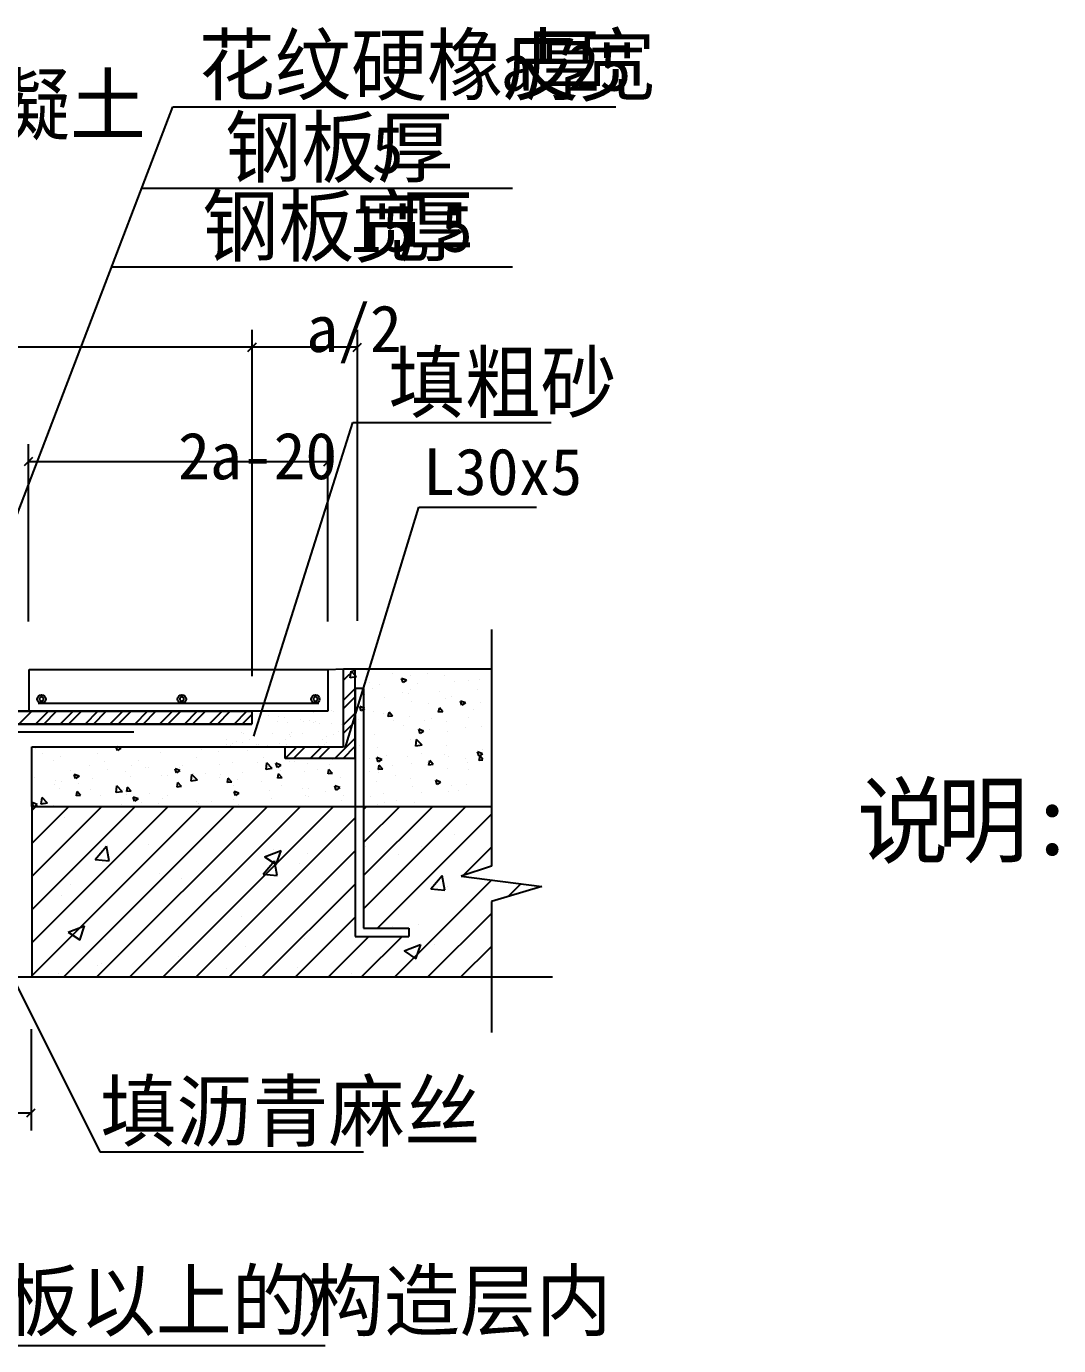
# Model space of a CAD drawing. Header units: metres. Extents: x 10696 to 16636, y 10609 to 14809.
# Drawn here: x 13732 to 14615, y 11501 to 12630 of the extents above; entities that cross this region are included whole.
import ezdxf

# ---------------------------------------------------------------- set-up
doc = ezdxf.new("R2010")
doc.units = ezdxf.units.M
for name, color, linetype in [('AXIS', 3, 'Continuous'), ('PUB_DIM', 4, 'Continuous'), ('PUB_TEXT', 7, 'Continuous'), ('S_SURFACE', 4, 'Continuous'), ('SXX', 4, 'Continuous'), ('XX', 7, 'Continuous')]:
    doc.layers.add(name, color=color, linetype=linetype)

# ---------------------------------------------------------------- blocks, each defined once
blk = doc.blocks.new('_DIMX')
blk.add_lwpolyline([(-70, -70), (70, 70)])

msp = doc.modelspace()

# ---------------------------------------------------------------- linework, layer by layer
for p, q in [((14009.11, 12072.35), (14009.78, 12078.05)), ((14014.45, 12073.18), (14009.11, 12072.35)), ((14014.45, 12073.18), (14009.78, 12078.05)), ((14022.74, 12078.94), (14022.74, 12078.94)), ((14045.47, 12075.95), (14045.47, 12075.95)), ((14058.47, 12079.29), (14058.47, 12079.29)), ((14060.49, 12073.98), (14060.49, 12073.98)), ((14075.17, 12075.78), (14075.17, 12075.78)), ((14089.63, 12074.79), (14089.63, 12074.79)), ((14003.39, 12053.33), (14013.4, 12063.33)), ((14025.81, 12068.61), (14025.81, 12068.61)), ((14028.39, 12063.54), (14028.39, 12063.54)), ((14034.26, 12066.33), (14034.26, 12066.33)), ((14057.23, 12070.28), (14053.03, 12071.9)), ((14054.24, 12068.27), (14053.03, 12071.9)), ((14057.23, 12070.28), (14054.24, 12068.27)), ((14060.8, 12062.61), (14060.8, 12062.61)), ((14066.29, 12067.68), (14066.29, 12067.68)), ((14085.67, 12060.98), (14085.67, 12060.98)), ((14098.32, 12069.04), (14098.32, 12069.04)), ((14098.38, 12068.99), (14098.38, 12068.99)), ((14110.16, 12069.77), (14110.16, 12069.77)), ((14117.7, 12062.33), (14117.7, 12062.33)), ((14119.94, 12070.95), (14119.94, 12070.95)), ((14003.4, 12046.26), (14013.4, 12056.26)), ((14021.61, 12058.27), (14021.61, 12058.27)), ((14038.53, 12055.28), (14038.53, 12055.28)), ((14053.64, 12059.62), (14053.64, 12059.62)), ((14059.2, 12059.32), (14059.2, 12059.32)), ((14061.25, 12052.29), (14061.25, 12052.29)), ((14076.27, 12050.31), (14076.27, 12050.31)), ((14090.36, 12054.82), (14090.36, 12054.82)), ((14095.79, 12056.6), (14095.79, 12056.6)), ((14107.64, 12050.93), (14103.44, 12052.55)), ((14104.66, 12048.92), (14103.44, 12052.55)), ((14107.64, 12050.93), (14104.66, 12048.92)), ((14120.67, 12050.98), (14120.67, 12050.98)), ((13725.91, 12032.74), (13736.91, 12043.74)), ((13740.05, 12032.74), (13751.05, 12043.74)), ((13747.12, 12032.74), (13758.12, 12043.74)), ((13761.26, 12032.74), (13772.26, 12043.74)), ((13768.34, 12032.74), (13779.34, 12043.74)), ((13782.48, 12032.74), (13793.48, 12043.74)), ((13789.55, 12032.74), (13800.55, 12043.74)), ((13803.69, 12032.74), (13814.69, 12043.74)), ((13810.76, 12032.74), (13821.76, 12043.74)), ((13824.9, 12032.74), (13835.9, 12043.74)), ((13831.98, 12032.74), (13842.98, 12043.74)), ((13846.12, 12032.74), (13857.12, 12043.74)), ((13853.19, 12032.74), (13864.19, 12043.74)), ((13867.33, 12032.74), (13878.33, 12043.74)), ((13874.4, 12032.74), (13885.4, 12043.74)), ((13888.54, 12032.74), (13899.54, 12043.74)), ((13895.61, 12032.74), (13906.61, 12043.74)), ((13909.76, 12032.74), (13920.76, 12043.74)), ((13916.83, 12032.74), (13925.12, 12041.04)), ((13938.68, 12043.73), (13938.68, 12043.73)), ((13939.58, 12040.39), (13939.58, 12040.39)), ((13943.4, 12043.66), (13943.4, 12043.66)), ((13947.71, 12039.32), (13947.71, 12039.32)), ((13952.91, 12038.63), (13952.91, 12038.63)), ((13977.44, 12042.93), (13977.44, 12042.93)), ((13993.09, 12044.28), (13993.09, 12044.28)), ((13995.16, 12043.45), (13995.16, 12043.45)), ((14003.4, 12032.12), (14013.4, 12042.12)), ((14021.41, 12046.13), (14017.21, 12047.74)), ((14018.43, 12044.12), (14017.21, 12047.74)), ((14021.41, 12046.13), (14018.43, 12044.11)), ((14029.12, 12043.57), (14029.12, 12043.57)), ((14037.88, 12041.61), (14037.88, 12041.61)), ((14041.63, 12039.2), (14042.32, 12042.96)), ((14045.21, 12039.51), (14041.63, 12039.2)), ((14045.21, 12039.51), (14042.32, 12042.96)), ((14059.93, 12039.34), (14059.93, 12039.34)), ((14084.66, 12042.97), (14085.36, 12046.73)), ((14088.25, 12043.28), (14084.66, 12042.96)), ((14088.25, 12043.28), (14085.35, 12046.73)), ((14110.26, 12038.54), (14110.26, 12038.54)), ((14114.17, 12045.32), (14114.17, 12045.32)), ((13946.77, 12034.66), (13946.77, 12034.66)), ((13955.46, 12034.4), (13955.46, 12034.4)), ((13966.5, 12036.85), (13966.5, 12036.85)), ((13968.74, 12034.96), (13968.74, 12034.96)), ((13974.63, 12035.78), (13974.63, 12035.78)), ((13977.91, 12034.61), (13977.91, 12034.61)), ((13979.83, 12035.09), (13979.83, 12035.09)), ((13982.47, 12033.43), (13982.47, 12033.43)), ((13993.41, 12033.3), (13993.41, 12033.3)), ((14001.54, 12032.23), (14001.54, 12032.23)), ((14003.4, 12025.05), (14013.4, 12035.05)), ((14014.17, 12034.48), (14014.17, 12034.48)), ((14016.42, 12036.6), (14016.42, 12036.6)), ((14046.2, 12035.83), (14046.2, 12035.83)), ((14054.31, 12031.61), (14054.31, 12031.61)), ((14071.83, 12026.78), (14067.62, 12028.39)), ((14068.84, 12024.76), (14067.62, 12028.39)), ((14072.87, 12035.6), (14072.87, 12035.6)), ((14077.04, 12028.62), (14077.04, 12028.62)), ((14078.23, 12037.18), (14078.23, 12037.18)), ((14091.09, 12034.84), (14091.09, 12034.84)), ((14107.86, 12029.6), (14107.86, 12029.6)), ((14121.4, 12031), (14121.4, 12031)), ((13903.44, 12019.26), (13903.44, 12019.26)), ((13908.23, 12015.83), (13908.23, 12015.83)), ((13911.57, 12018.19), (13911.57, 12018.19)), ((13915.76, 12025.36), (13915.76, 12025.36)), ((13916.78, 12017.5), (13916.78, 12017.5)), ((13918.18, 12024.95), (13918.18, 12024.95)), ((13922.73, 12019.35), (13922.73, 12019.35)), ((13926.95, 12022.04), (13926.95, 12022.04)), ((13942.77, 12024.39), (13942.77, 12024.39)), ((13948.24, 12016.18), (13948.24, 12016.18)), ((13953.88, 12019.29), (13953.88, 12019.29)), ((13956.94, 12024.15), (13956.94, 12024.15)), ((13958.09, 12021.98), (13958.09, 12021.98)), ((13958.79, 12025.84), (13958.79, 12025.84)), ((13968.35, 12024.51), (13968.35, 12024.51)), ((13985.02, 12019.24), (13985.02, 12019.24)), ((13988.85, 12017.06), (13988.85, 12017.06)), ((13989.23, 12021.92), (13989.23, 12021.92)), ((13994.53, 12024.18), (13994.53, 12024.18)), ((13996, 12003.5), (14013.4, 12020.9)), ((13998.8, 12026.18), (13998.8, 12026.18)), ((14029.85, 12023.59), (14029.85, 12023.59)), ((14060.66, 12019.37), (14060.66, 12019.37)), ((14065.19, 12013.9), (14065.86, 12019.6)), ((14070.53, 12014.73), (14065.86, 12019.6)), ((14071.83, 12026.78), (14068.84, 12024.76)), ((14092.06, 12026.65), (14092.06, 12026.65)), ((13740.38, 12012.84), (13740.5, 12013.5)), ((13743.96, 12013.16), (13740.38, 12012.84)), ((13743.96, 12013.16), (13743.67, 12013.5)), ((13746.2, 12007.42), (13746.2, 12007.42)), ((13761.22, 12005.44), (13761.22, 12005.44)), ((13793.12, 12007.68), (13793.12, 12007.68)), ((13810.16, 12010.35), (13809.1, 12013.5)), ((13813.14, 12012.36), (13810.16, 12013.5)), ((13813.14, 12012.36), (13810.16, 12010.35)), ((13816.46, 12012.62), (13816.46, 12012.62)), ((13846.76, 12008.77), (13846.76, 12008.77)), ((13877.57, 12004.55), (13877.57, 12004.55)), ((13881.69, 12011.17), (13881.69, 12011.17)), ((13896.71, 12009.19), (13896.71, 12009.19)), ((13903.07, 12015.35), (13903.07, 12015.35)), ((13906.39, 12014.14), (13906.39, 12014.14)), ((13921.01, 12010.65), (13921.01, 12010.65)), ((13928.65, 12015.47), (13928.65, 12015.47)), ((13930.36, 12015.71), (13930.36, 12015.71)), ((13938.49, 12014.64), (13938.49, 12014.64)), ((13943.69, 12013.96), (13943.69, 12013.96)), ((13953.57, 12003.5), (13963.58, 12013.51)), ((13954.83, 12015.14), (13954.83, 12015.14)), ((13960.64, 12003.5), (13970.64, 12013.5)), ((13974.79, 12003.5), (13984.79, 12013.5)), ((13981.84, 12014.16), (13981.84, 12014.16)), ((13981.86, 12003.5), (13991.86, 12013.5)), ((13987.01, 12015.37), (13987.01, 12015.37)), ((14003.07, 12003.5), (14013.4, 12013.83)), ((14017.18, 12014.92), (14017.18, 12014.92)), ((14032.2, 12012.94), (14032.2, 12012.94)), ((14040.36, 12005.81), (14040.36, 12005.81)), ((14057.88, 12005.17), (14057.88, 12005.17)), ((14070.53, 12014.73), (14065.19, 12013.9)), ((14070.1, 12007.95), (14070.1, 12007.95)), ((14089.91, 12006.52), (14089.91, 12006.52)), ((14091.82, 12014.87), (14091.82, 12014.87)), ((14092.82, 12004.96), (14092.82, 12004.96)), ((14122.24, 12007.42), (14118.04, 12009.04)), ((14119.25, 12005.41), (14118.04, 12009.04)), ((14122.24, 12007.42), (14119.25, 12005.41)), ((14119.37, 12001.6), (14120.07, 12005.36)), ((14122.46, 12002.5), (14120.07, 12005.36)), ((14121.94, 12007.88), (14121.94, 12007.88)), ((14122.13, 12011.03), (14122.13, 12011.03)), ((13755.22, 12001.37), (13755.22, 12001.37)), ((13786.02, 11997.14), (13786.02, 11997.14)), ((13799.12, 12000.45), (13799.12, 12000.45)), ((13801.65, 11994.35), (13801.65, 11994.35)), ((13821.84, 11997.46), (13821.84, 11997.46)), ((13828.11, 12001.67), (13828.11, 12001.67)), ((13833.68, 11995.7), (13833.68, 11995.7)), ((13836.86, 11995.48), (13836.86, 11995.48)), ((13863.56, 11993.01), (13859.35, 11994.62)), ((13860.57, 11991), (13859.35, 11994.62)), ((13863.1, 11995.66), (13863.1, 11995.66)), ((13865.71, 11997.05), (13865.71, 11997.05)), ((13897.74, 11998.4), (13897.74, 11998.4)), ((13908.73, 12000.05), (13908.73, 12000.05)), ((13929.77, 11999.76), (13929.77, 11999.76)), ((13934.61, 12004.2), (13934.61, 12004.2)), ((13937.13, 11994.04), (13937.79, 11999.74)), ((13942.46, 11994.87), (13937.13, 11994.04)), ((13942.46, 11994.87), (13937.79, 11999.74)), ((13939.04, 11996.21), (13939.04, 11996.21)), ((13949.78, 11997.81), (13945.58, 11999.43)), ((13946.8, 11995.8), (13945.58, 11999.43)), ((13949.78, 11997.81), (13946.8, 11995.8)), ((13957.33, 12001.21), (13957.33, 12001.21)), ((13961.8, 12001.11), (13961.8, 12001.11)), ((13972.35, 11999.23), (13972.35, 11999.23)), ((13981.17, 11994.41), (13981.17, 11994.41)), ((13990.27, 11990.3), (13990.96, 11994.06)), ((13993.85, 11990.62), (13990.96, 11994.06)), ((13990.99, 11998.64), (13990.99, 11998.64)), ((13993.82, 12002.46), (13993.82, 12002.46)), ((14013.2, 11995.76), (14013.2, 11995.76)), ((14025.85, 12003.82), (14025.85, 12003.82)), ((14030.58, 12003.62), (14030.58, 12003.62)), ((14036.01, 12002.62), (14031.81, 12004.23)), ((14033.03, 12000.61), (14031.81, 12004.23)), ((14036.01, 12002.62), (14033.03, 12000.61)), ((14033.3, 11994.07), (14033.99, 11997.83)), ((14036.89, 11994.38), (14033.3, 11994.07)), ((14036.89, 11994.38), (14033.99, 11997.83)), ((14045.23, 11997.11), (14045.23, 11997.11)), ((14061.39, 11999.39), (14061.39, 11999.39)), ((14075.35, 11999.8), (14075.35, 11999.8)), ((14076.34, 11997.83), (14077.03, 12001.59)), ((14079.92, 11998.15), (14076.34, 11997.83)), ((14079.92, 11998.15), (14077.03, 12001.59)), ((14077.26, 11998.47), (14077.26, 11998.47)), ((14092.55, 11994.9), (14092.55, 11994.9)), ((14107.84, 12002.98), (14107.84, 12002.98)), ((14109.29, 11999.82), (14109.29, 11999.82)), ((14110.34, 11993.8), (14110.34, 11993.8)), ((14122.48, 12001.87), (14119.37, 12001.6)), ((13737.59, 11991.64), (13737.59, 11991.64)), ((13739.26, 11986.75), (13739.26, 11986.75)), ((13756.97, 11984.93), (13756.97, 11984.93)), ((13761.99, 11983.75), (13761.99, 11983.75)), ((13769.62, 11992.99), (13769.62, 11992.99)), ((13777.33, 11988.2), (13773.13, 11989.82)), ((13774.34, 11986.19), (13773.13, 11989.82)), ((13777.33, 11988.2), (13774.34, 11986.19)), ((13789, 11986.29), (13789, 11986.29)), ((13817.18, 11992.64), (13817.18, 11992.64)), ((13821.03, 11987.64), (13821.03, 11987.64)), ((13847.49, 11988.8), (13847.49, 11988.8)), ((13853.06, 11988.99), (13853.06, 11988.99)), ((13863.56, 11993.01), (13860.57, 11991)), ((13861.16, 11979.01), (13861.85, 11982.77)), ((13864.74, 11979.32), (13861.85, 11982.77)), ((13873.09, 11984.11), (13873.75, 11989.81)), ((13878.43, 11984.94), (13873.09, 11984.11)), ((13878.43, 11984.94), (13873.75, 11989.81)), ((13874.75, 11990.49), (13874.75, 11990.49)), ((13878.3, 11984.58), (13878.3, 11984.58)), ((13885.09, 11990.35), (13885.09, 11990.35)), ((13897.48, 11987.5), (13897.48, 11987.5)), ((13898.09, 11989.66), (13898.09, 11989.66)), ((13904.19, 11982.77), (13904.89, 11986.53)), ((13907.78, 11983.09), (13904.19, 11982.77)), ((13907.78, 11983.09), (13904.89, 11986.53)), ((13912.5, 11985.53), (13912.5, 11985.53)), ((13917.12, 11991.7), (13917.12, 11991.7)), ((13933.09, 11983.65), (13933.09, 11983.65)), ((13947.23, 11986.54), (13947.92, 11990.3)), ((13950.82, 11986.85), (13947.23, 11986.54)), ((13950.82, 11986.85), (13947.92, 11990.3)), ((13949.14, 11993.05), (13949.14, 11993.05)), ((13969.84, 11991.99), (13969.84, 11991.99)), ((13993.85, 11990.62), (13990.26, 11990.3)), ((14001.01, 11987.49), (14001.01, 11987.49)), ((14025.98, 11992.64), (14025.98, 11992.64)), ((14031.31, 11983.65), (14031.31, 11983.65)), ((14032.97, 11991.25), (14032.97, 11991.25)), ((14047.99, 11989.27), (14047.99, 11989.27)), ((14060.97, 11986.63), (14060.97, 11986.63)), ((14086.42, 11983.27), (14082.22, 11984.88)), ((14083.44, 11981.25), (14082.22, 11984.88)), ((14086.42, 11983.27), (14083.44, 11981.25)), ((14085.88, 11984.29), (14085.88, 11984.29)), ((13755.94, 11981.39), (13755.94, 11981.39)), ((13760.61, 11977.88), (13760.61, 11977.88)), ((13775.09, 11971.48), (13775.78, 11975.24)), ((13778.67, 11971.79), (13775.09, 11971.48)), ((13778.67, 11971.79), (13775.78, 11975.24)), ((13777.01, 11981.78), (13777.01, 11981.78)), ((13786.75, 11977.17), (13786.75, 11977.17)), ((13795.6, 11971.88), (13795.6, 11971.88)), ((13809.06, 11974.18), (13809.72, 11979.88)), ((13814.39, 11975.01), (13809.06, 11974.18)), ((13814.39, 11975.01), (13809.72, 11979.88)), ((13814.9, 11976.79), (13814.9, 11976.79)), ((13817.91, 11972.67), (13817.91, 11972.67)), ((13818.12, 11975.24), (13818.82, 11979)), ((13821.71, 11975.56), (13818.12, 11975.24)), ((13821.71, 11975.56), (13818.82, 11979)), ((13837.62, 11973.8), (13837.62, 11973.8)), ((13852.64, 11971.82), (13852.64, 11971.82)), ((13864.74, 11979.32), (13861.16, 11979.01)), ((13909.46, 11980.08), (13909.46, 11980.08)), ((13913.97, 11973.66), (13909.77, 11975.27)), ((13910.98, 11971.64), (13909.77, 11975.27)), ((13913.97, 11973.66), (13910.98, 11971.64)), ((13939.77, 11976.24), (13939.77, 11976.24)), ((13950.39, 11980.54), (13950.39, 11980.54)), ((13968.08, 11977.64), (13968.08, 11977.64)), ((13970.57, 11972.01), (13970.57, 11972.01)), ((13973.11, 11977.54), (13973.11, 11977.54)), ((13988.13, 11975.57), (13988.13, 11975.57)), ((14000.2, 11978.46), (13996, 11980.07)), ((13997.21, 11976.45), (13996, 11980.07)), ((14000.2, 11978.46), (13997.21, 11976.45)), ((14003.07, 11971.64), (14003.07, 11971.64)), ((14037.79, 11973.32), (14037.79, 11973.32)), ((14062.12, 11979.42), (14062.12, 11979.42)), ((14069.82, 11974.67), (14069.82, 11974.67)), ((14093.28, 11974.92), (14093.28, 11974.92)), ((14095.96, 11980.62), (14095.96, 11980.62)), ((14101.85, 11976.03), (14101.85, 11976.03)), ((14108.6, 11981.29), (14108.6, 11981.29)), ((13736.87, 11817.5), (13881.71, 11962.34)), ((13736.87, 11845.78), (13853.42, 11962.34)), ((13736.87, 11874.07), (13825.14, 11962.34)), ((13736.87, 11902.35), (13796.85, 11962.34)), ((13736.87, 11930.64), (13768.57, 11962.34)), ((13736.87, 11958.92), (13740.29, 11962.34)), ((13741.51, 11964.05), (13737.31, 11965.66)), ((13738.43, 11962.34), (13737.31, 11965.66)), ((13741.51, 11964.05), (13738.99, 11962.34)), ((13745.02, 11964.25), (13745.69, 11969.95)), ((13750.36, 11965.08), (13745.02, 11964.25)), ((13750.36, 11965.08), (13745.68, 11969.95)), ((13746.23, 11964.71), (13746.23, 11964.71)), ((13755.05, 11963.08), (13755.05, 11963.08)), ((13764.26, 11816.61), (13909.99, 11962.34)), ((13781.56, 11962.49), (13781.56, 11962.49)), ((13792.55, 11816.61), (13938.28, 11962.34)), ((13813.59, 11963.85), (13813.59, 11963.85)), ((13820.83, 11816.61), (13966.56, 11962.34)), ((13827.74, 11968.85), (13823.54, 11970.46)), ((13824.76, 11966.84), (13823.54, 11970.46)), ((13827.74, 11968.85), (13824.76, 11966.84)), ((13830.59, 11965.87), (13830.59, 11965.87)), ((13845.62, 11965.2), (13845.62, 11965.2)), ((13848.22, 11968.83), (13848.22, 11968.83)), ((13849.12, 11816.61), (13994.84, 11962.34)), ((13877.64, 11966.55), (13877.64, 11966.55)), ((13879.03, 11964.6), (13879.03, 11964.6)), ((13890.54, 11966.83), (13890.54, 11966.83)), ((13909.67, 11967.91), (13909.67, 11967.91)), ((13913.26, 11963.84), (13913.26, 11963.84)), ((13941.7, 11969.26), (13941.7, 11969.26)), ((13973.73, 11970.61), (13973.73, 11970.61)), ((14001.74, 11967.51), (14001.74, 11967.51)), ((14020.6, 11959.81), (14023.13, 11962.34)), ((14020.6, 11931.53), (14051.41, 11962.34)), ((14020.6, 11903.24), (14079.7, 11962.34)), ((14020.6, 11874.96), (14107.98, 11962.34)), ((14026.03, 11970.58), (14026.03, 11970.58)), ((14032.04, 11963.67), (14032.04, 11963.67)), ((14038.06, 11965.63), (14038.06, 11965.63)), ((14048.75, 11967.59), (14048.75, 11967.59)), ((14063.77, 11965.61), (14063.77, 11965.61)), ((13764.63, 11953.04), (13764.63, 11953.04)), ((13877.4, 11816.61), (14013.4, 11952.61)), ((14032.32, 11858.4), (14129.74, 11955.82)), ((14098.15, 11938.45), (14098.15, 11938.45)), ((13791.15, 11917), (13800.79, 11928.49)), ((13803.12, 11915.93), (13800.8, 11928.47)), ((13836.53, 11929.97), (13836.53, 11929.97)), ((14022.41, 11928.47), (14022.41, 11928.47)), ((14069.78, 11928.34), (14069.78, 11928.34)), ((14105.33, 11903.12), (14129.74, 11927.54)), ((13791.15, 11917), (13803.1, 11915.95)), ((13905.68, 11816.61), (14013.4, 11924.33)), ((13934.6, 11904.45), (13944.24, 11915.94)), ((13935.94, 11919.4), (13949.94, 11924.78)), ((13935.94, 11919.4), (13945.89, 11912.69)), ((13943.3, 11925.46), (13943.3, 11925.46)), ((13946.57, 11903.38), (13944.26, 11915.92)), ((13945.9, 11912.67), (13949.96, 11924.76)), ((13972.34, 11921.88), (13972.34, 11921.88)), ((14050.06, 11920.95), (14050.06, 11920.95)), ((13771.94, 11907.62), (13771.94, 11907.62)), ((13846.03, 11905.25), (13846.03, 11905.25)), ((13878.7, 11903.11), (13878.7, 11903.11)), ((13934.6, 11904.45), (13946.55, 11903.4)), ((13965.9, 11913.35), (13965.9, 11913.35)), ((14078.05, 11891.9), (14087.69, 11903.39)), ((14090.02, 11890.83), (14087.71, 11903.37)), ((13770.28, 11895.28), (13770.28, 11895.28)), ((13864.88, 11900.54), (13864.88, 11900.54)), ((13933.97, 11816.61), (14013.4, 11896.04)), ((13985.47, 11898.6), (13985.47, 11898.6)), ((14047.11, 11816.61), (14129.89, 11899.39)), ((14078.05, 11891.9), (14090, 11890.85)), ((14092.23, 11894.09), (14092.23, 11894.09)), ((14144.22, 11885.45), (14155.03, 11896.25)), ((13762.2, 11886.46), (13762.2, 11886.46)), ((14033.05, 11888.33), (14033.05, 11888.33)), ((14075.39, 11816.61), (14129.74, 11870.97)), ((13767.89, 11854.89), (13781.9, 11860.27)), ((13777.86, 11848.17), (13781.91, 11860.25)), ((13916.41, 11868.31), (13916.41, 11868.31)), ((13962.25, 11816.61), (14013.4, 11867.76)), ((14045.54, 11859.56), (14045.54, 11859.56)), ((14067.35, 11861.76), (14067.35, 11861.76)), ((13767.89, 11854.89), (13777.84, 11848.18)), ((13799.78, 11848.29), (13799.78, 11848.29)), ((13963.47, 11846.77), (13963.47, 11846.77)), ((13969.79, 11849.59), (13969.79, 11849.59)), ((13990.54, 11816.61), (14025.12, 11851.2)), ((14018.82, 11816.61), (14053.41, 11851.2)), ((13919.72, 11843), (13919.72, 11843)), ((14055.32, 11838.88), (14069.32, 11844.25)), ((14055.32, 11838.88), (14065.27, 11832.17)), ((14065.28, 11832.15), (14069.34, 11844.23)), ((14080.97, 11844.42), (14080.97, 11844.42)), ((14103.67, 11816.61), (14129.74, 11842.68)), ((13793.41, 11826.37), (13793.41, 11826.37)), ((13796.74, 11828.31), (13796.74, 11828.31)), ((13862.45, 11833.96), (13862.45, 11833.96)), ((13964.34, 11824.4), (13964.34, 11824.4)), ((13759.76, 11819.88), (13759.76, 11819.88)), ((13903.51, 11823.8), (13903.51, 11823.8)), ((14010.27, 11819.29), (14010.27, 11819.29))]:
    msp.add_line(p, q)
at = {"layer": 'AXIS'}
for p, q in [((14013.4, 12003.5), (14013.4, 12080.08)), ((13934.85, 12043.74), (13360.35, 12043.74)), ((13925.12, 12043.74), (13925.12, 12032.74)), ((13350.46, 12032.74), (13925.12, 12032.74)), ((13925.12, 12032.74), (13360.35, 12032.74)), ((13953.57, 12003.5), (13953.57, 12013.5)), ((14013.4, 12003.5), (13953.57, 12003.5))]:
    msp.add_line(p, q, dxfattribs=at)
at = {"layer": 'PUB_DIM'}
for p, q in [((13925.21, 12073.93), (13925.21, 12370.04)), ((13925.21, 12121.27), (13925.21, 12370.04)), ((14015.21, 12121.27), (14015.21, 12370.04)), ((13925.16, 12355.04), (13351.26, 12355.04)), ((14015.16, 12355.04), (13925.26, 12355.04)), ((13733.94, 12120.56), (13733.94, 12272.24)), ((13989.94, 12120.56), (13989.94, 12272.24)), ((13989.89, 12257.24), (13733.99, 12257.24)), ((13736.22, 11771.97), (13736.22, 11685.39)), ((13538.27, 11700.39), (13736.17, 11700.39))]:
    msp.add_line(p, q, dxfattribs=at)
at = {"layer": 'PUB_TEXT'}
for p, q in [((14209.23, 12560.73), (14236.08, 12560.73)), ((13989.98, 12079.37), (14003.4, 12080.08))]:
    msp.add_line(p, q, dxfattribs=at)
at = {"layer": 'S_SURFACE'}
for q in [(13736.87, 11816.61), (14129.74, 11962.34)]:
    msp.add_line((13736.87, 11962.34), q, dxfattribs=at)
at = {"layer": 'SXX'}
for p, q in [((13734.62, 12043.74), (13734.62, 12079.37)), ((13734.62, 12079.37), (13989.98, 12079.37)), ((13989.98, 12079.37), (13989.98, 12043.74)), ((14013.4, 12080.08), (14003.4, 12070.53)), ((13350.63, 12043.74), (13925.12, 12043.74)), ((13989.98, 12043.74), (13734.62, 12043.74))]:
    msp.add_line(p, q, dxfattribs=at)
for centre in [(13745.22, 12054.25), (13865.16, 12054.25), (13979.38, 12054.25)]:
    msp.add_circle(centre, 3.6, dxfattribs=at)
for centre, start, end in [((13745.22, 12054.25), 0, 180), ((13745.22, 12054.25), 180, 0), ((13865.16, 12054.25), 0, 180), ((13865.16, 12054.25), 180, 0), ((13979.38, 12054.25), 0, 180), ((13979.38, 12054.25), 0, 180), ((13979.38, 12054.25), 180, 0), ((13979.38, 12054.25), 180, 0)]:
    msp.add_arc(centre, 1.75, start, end, dxfattribs=at)
at = {"layer": 'XX'}
for p, q in [((13646.24, 12007.79), (13857.46, 12560.73)), ((13857.46, 12560.73), (14209.23, 12560.73)), ((13830.93, 12491.27), (14147.79, 12491.27)), ((13805.2, 12423.92), (14147.79, 12423.92)), ((13926.74, 12022.53), (14011.25, 12290.76)), ((14011.25, 12290.76), (14180.86, 12290.76)), ((14004.7, 12012.2), (14067.79, 12218.33)), ((14067.79, 12218.33), (14168.37, 12218.33)), ((14129.74, 12113.68), (14129.74, 11911.25)), ((14003.4, 12013.5), (14003.4, 12080.08)), ((14003.4, 12080.08), (14129.74, 12080.08)), ((14013.4, 12003.5), (14013.4, 12080.08)), ((14013.4, 12063.33), (14013.4, 11851.2)), ((14020.6, 12063.33), (14013.4, 12063.33)), ((14020.6, 12063.33), (14020.6, 11858.4)), ((13742.36, 12050.65), (13982.24, 12050.65)), ((13720.87, 12026.07), (13824.18, 12026.07)), ((13736.87, 11962.34), (13736.87, 12013.5)), ((13736.87, 12013.5), (13966.87, 12013.5)), ((13966.87, 12013.5), (14003.4, 12013.5)), ((13667.5, 11922.36), (13794.95, 11667.04)), ((14129.74, 11911.25), (14103.89, 11902.64)), ((14129.74, 11911.25), (14129.74, 11911.25)), ((14103.89, 11902.64), (14172.84, 11894.03)), ((14172.84, 11894.03), (14129.74, 11881.11)), ((14129.74, 11881.11), (14129.74, 11769.13)), ((14020.6, 11858.4), (14059.18, 11858.4)), ((14059.18, 11858.4), (14059.18, 11851.2)), ((14013.4, 11851.2), (14059.18, 11851.2)), ((13625.89, 11816.61), (14182.06, 11816.61)), ((13794.95, 11667.04), (14020.56, 11667.04)), ((13038.06, 11501.28), (13987.63, 11501.28))]:
    msp.add_line(p, q, dxfattribs=at)

# ---------------------------------------------------------------- block references
at = {"layer": 'PUB_DIM', "xscale": 0.05, "yscale": 0.05, "zscale": 0.05}
for p in [(13925.21, 12355.04), (14015.21, 12355.04), (13989.94, 12257.24), (13736.22, 11700.39)]:
    msp.add_blockref('_DIMX', p, dxfattribs=at)
at = {"layer": 'PUB_DIM', "xscale": 0.05, "yscale": 0.05, "zscale": 0.05, "rotation": 180}
for p in [(13925.21, 12355.04), (13733.94, 12257.24)]:
    msp.add_blockref('_DIMX', p, dxfattribs=at)

# ---------------------------------------------------------------- texts
at = {"layer": 'PUB_DIM', "char_height": 40, "attachment_point": 1}
for s, insert in [('\\A1;a/2', (13971.52, 12391.07)), ('\\A1;2a-20', (13861.94, 12282.24))]:
    msp.add_mtext(s, dxfattribs=dict(at, insert=insert))
at = {"layer": 'PUB_TEXT'}
for s, height, p in [('花纹硬橡皮宽', 50, (13879.68, 12571.55)), ('厚', 50, (14157.71, 12571.55)), ('25', 40, (14195.07, 12574.46)), ('a', 40, (14137.84, 12574.46)), ('号细混凝土', 50, (13509.54, 12537.44)), ('钢板厚', 50, (13902.23, 12501.12)), ('5', 40, (14027.59, 12504.03)), ('钢板宽', 50, (13882.69, 12433.79)), ('厚', 50, (14049.29, 12433.79)), ('15', 40, (14008.85, 12436.7)), ('5', 40, (14086.65, 12436.7)), ('填粗砂', 50, (14041.84, 12300.09)), ('L30x5', 40, (14071.42, 12228.75)), ('说', 60, (14442.29, 11919.96)), ('明:', 60, (14510.8, 11920.87)), ('填沥青麻丝', 50, (13795.54, 11676.77)), ('亦可埋入楼板以上的构造层内', 50, (13387.78, 11514.78)), (')', 40, (13962.14, 11519.44))]:
    msp.add_text(s, height=height, dxfattribs=at).set_placement(p)

doc.saveas('drawing.dxf')
